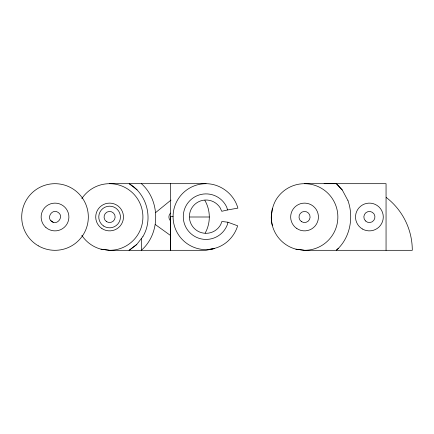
<?xml version="1.0" encoding="UTF-8"?>
<svg xmlns="http://www.w3.org/2000/svg" width="434" height="434" viewBox="0 0 434 434"><rect width="100%" height="100%" fill="white"/><g stroke="black" fill="none" stroke-linecap="round" stroke-linejoin="round"><path stroke-width="0.65" d="M141.419 238.472L141.332 250.315C160.52 233.638 160.444 200.497 141.419 183.685L141.43 183.685M272.368 208.374L271.234 217A33.315 33.315 0 0 0 295.923 249.181L304.549 250.315A33.315 33.315 0 0 0 333.399 200.34A33.315 33.315 0 0 0 275.698 200.34C271.543 208.07 270.322 217.087 272.368 225.62M227.595 209.953L221.752 211.298L220.157 207.815A16.66 16.66 0 0 0 194.882 204.295A16.66 16.66 0 0 0 195.805 229.798A16.66 16.66 0 0 0 220.765 224.459L221.877 221.465L227.931 222.23L227.443 224.432A22.763 22.763 0 0 1 193 235.32A22.763 22.763 0 0 1 191.399 199.233A22.763 22.763 0 0 1 226.673 207.023L227.595 209.953L237.897 208.125C234.045 194.069 220.624 183.766 206.047 183.685L109.601 183.685M142.905 236.568C153.511 218.801 147.045 194.058 129.164 183.685L137.122 189.88M51.472 221.215C56.892 226.309 64.59 216.382 58.091 212.378C52.281 208.212 45.89 217.884 51.939 221.622L50.876 220.651M129.05 250.315L136.715 244.521L142.916 236.563M347.981 200.676C354.003 217.618 350.026 238.282 336.279 250.315L338.33 248.394M155.768 212.476L171.001 200.069M129.272 250.315L136.705 244.521M209.985 249.116C222.881 248.074 234.034 238.071 237.642 225.805L227.931 222.23M324.111 183.685L336.366 183.685L342.28 189.989L347.987 200.676M304.549 183.685L386.054 183.685L386.054 250.315M173.068 216.658L170.378 216.658L170.378 250.315L170.378 183.685M189.788 217L209.307 217M81.804 235.358A33.315 33.315 0 0 0 100.976 249.181L109.601 250.315L206.047 250.315L214.58 248.514A32.973 32.973 0 0 1 173.35 220.966A32.973 32.973 0 0 1 206.047 183.685M295.923 249.181L304.549 250.315L412.295 250.315A66.641 66.641 0 0 0 386.227 197.454M100.976 249.181L109.601 250.315A33.315 33.315 0 0 0 138.94 201.219A33.315 33.315 0 0 0 81.804 198.636M51.971 221.573L53.241 222.262M155.367 224.584L170.752 235.657M336.383 183.685L342.274 189.989M204.848 200.345A33.315 33.315 0 0 1 205.173 233.08M170.524 220.928A5.555 5.555 0 0 1 170.524 213.072M301.473 221.622A5.555 5.555 0 0 0 310.088 217.353A5.555 5.555 0 0 0 302.08 212.025A5.555 5.555 0 0 0 301.473 221.622M296.861 228.555A13.883 13.883 0 0 0 318.399 217.879A13.883 13.883 0 0 0 298.38 204.56A13.883 13.883 0 0 0 296.861 228.555M365.471 220.928A5.555 5.555 0 0 0 374.759 218.438A5.555 5.555 0 0 0 367.961 211.635A5.555 5.555 0 0 0 365.471 220.928M362.455 229.022A13.883 13.883 0 0 0 383.282 217A13.883 13.883 0 0 0 362.455 204.978A13.883 13.883 0 0 0 362.455 229.022M106.525 221.622A5.555 5.555 0 0 0 115.14 217.353A5.555 5.555 0 0 0 107.133 212.025A5.555 5.555 0 0 0 106.525 221.622M101.914 228.555A13.883 13.883 0 0 0 123.451 217.879A13.883 13.883 0 0 0 103.433 204.56A13.883 13.883 0 0 0 101.914 228.555M103.607 226.016A10.828 10.828 0 0 0 120.408 217.684A10.828 10.828 0 0 0 104.789 207.3A10.828 10.828 0 0 0 103.607 226.016M38.36 245.85A33.315 33.315 0 0 0 88.33 217A33.315 33.315 0 0 0 38.36 188.15A33.315 33.315 0 0 0 38.36 245.85M45.89 227.465A13.883 13.883 0 0 0 68.637 219.669A13.883 13.883 0 0 0 50.518 203.871A13.883 13.883 0 0 0 45.89 227.465"/></g></svg>
